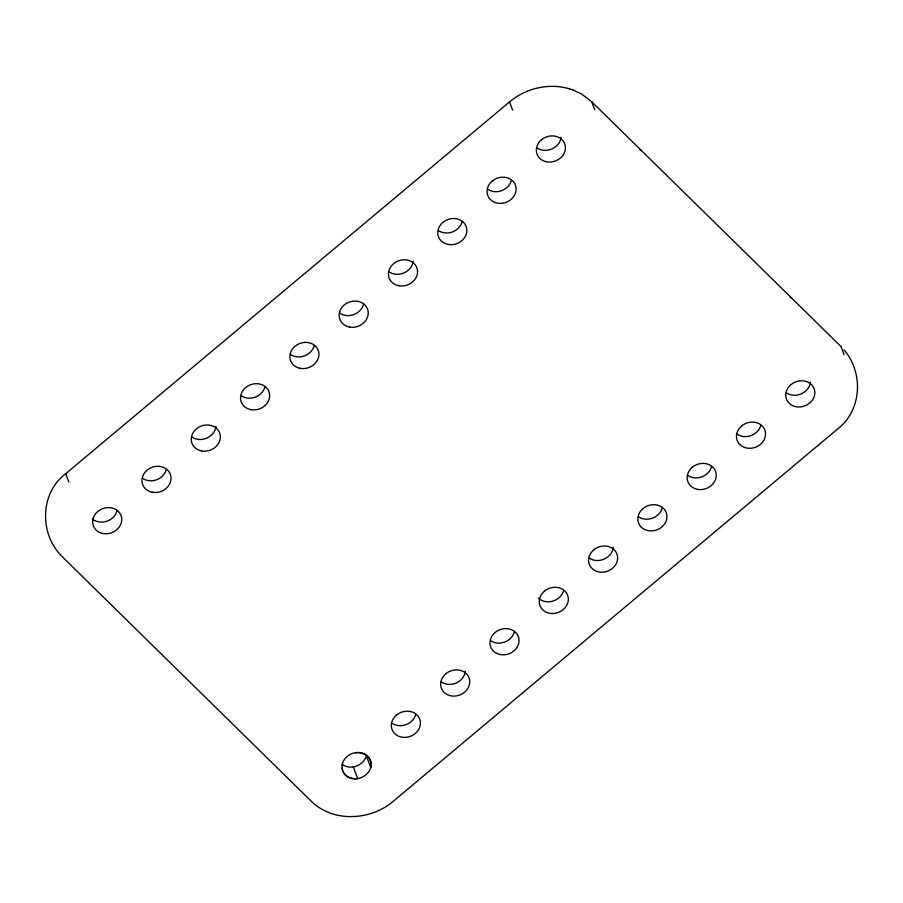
<?xml version="1.0" encoding="UTF-8"?>
<svg xmlns="http://www.w3.org/2000/svg" width="903" height="903" viewBox="0 0 903 903"><rect width="100%" height="100%" fill="white"/><g stroke="black" fill="none" stroke-linecap="round" stroke-linejoin="round"><path stroke-width="1.35" d="M341.955 765.789C342.688 758.938 348.919 753.621 355.545 752.662A14.775 12.868 -20.4 0 1 370.083 759.581L370.772 761.477A14.775 12.868 -20.4 0 1 370.727 767.584C369.09 773.453 363.446 777.776 357.52 778.646A14.775 12.868 -20.4 0 1 342.282 769.841L342.463 763.633M370.727 767.584L366.381 755.89C364.733 761.76 359.101 766.083 353.163 766.952A14.775 12.868 -20.4 0 1 342.587 764.672M569.658 88.889C549.182 82.704 526.009 88.11 509.71 101.757L65.896 473.556C39.63 493.173 39.28 534.215 62.104 556.575L311.479 801.458C333.433 822.768 370.806 820.579 393.302 801.243L837.104 429.444C861.834 410.797 863.911 372.984 844.113 349.969M573.416 90.165L581.532 93.968L591.499 101.531L840.896 346.436M569.319 88.776L573.789 90.289M841.201 346.854L844.102 354.642M591.792 101.937L594.693 109.737M509.721 102.378L512.622 110.177M353.299 766.85L357.644 778.544A14.775 12.868 -20.4 0 1 342.418 769.728L342.068 767.731M65.896 474.188L68.797 481.988M415.685 714.589A14.775 12.868 -20.4 0 1 410.933 721.824L409.07 723.168A14.775 12.868 -20.4 0 1 392.015 723.258M613.25 547.331A14.775 12.868 -20.4 0 1 608.137 556.62L606.274 557.975A14.775 12.868 -20.4 0 1 589.219 558.065M810.454 382.127A14.775 12.868 -20.4 0 1 805.329 391.417L801.435 393.855L796.999 395.142A14.775 12.868 -20.4 0 1 786.423 392.861M465.35 671.234A14.775 12.868 -20.4 0 1 460.237 680.523L458.374 681.867A14.775 12.868 -20.4 0 1 441.319 681.957M413.145 261.125A14.775 12.868 -20.4 0 1 404.126 272.841A14.775 12.868 -20.4 0 1 389.114 271.848M561.045 137.222A14.775 12.868 -20.4 0 1 555.932 146.512L552.026 148.939L547.59 150.237A14.775 12.868 -20.4 0 1 537.014 147.945M215.952 426.329A14.775 12.868 -20.4 0 1 206.934 438.045A14.775 12.868 -20.4 0 1 191.91 437.052M314.176 345.77A14.775 12.868 -20.4 0 1 290.518 354.45M264.884 387.071A14.775 12.868 -20.4 0 1 241.214 395.751M363.48 304.469A14.775 12.868 -20.4 0 1 339.81 313.149M760.777 425.482A14.775 12.868 -20.4 0 1 756.037 432.718L754.174 434.072A14.775 12.868 -20.4 0 1 737.119 434.162M711.485 466.783A14.775 12.868 -20.4 0 1 706.733 474.019L704.871 475.373A14.775 12.868 -20.4 0 1 687.815 475.463M563.585 590.686A14.775 12.868 -20.4 0 1 558.833 597.921L556.97 599.265A14.775 12.868 -20.4 0 1 538.312 598.034M511.38 180.566A14.775 12.868 -20.4 0 1 506.628 187.813L504.766 189.156A14.775 12.868 -20.4 0 1 487.71 189.246M662.181 508.084A14.775 12.868 -20.4 0 1 657.429 515.32L655.578 516.674A14.775 12.868 -20.4 0 1 638.523 516.764M514.281 631.987A14.775 12.868 -20.4 0 1 509.529 639.222L507.678 640.566A14.775 12.868 -20.4 0 1 490.622 640.656M370.602 767.685A14.775 12.868 -20.4 0 0 370.648 761.59L369.959 759.694A14.775 12.868 -20.4 0 0 355.421 752.775M462.076 221.867A14.775 12.868 -20.4 0 1 438.418 230.547M790.148 297.538A4.222 1.93 -45.5 0 1 791.581 298.137M166.276 469.673A14.775 12.868 -20.4 0 1 142.618 478.353M117.153 510.24A14.775 12.868 -20.4 0 1 107.073 521.155A14.775 12.868 -20.4 0 1 92.433 518.988M639.967 150.067A4.222 1.93 -45.5 0 1 641.412 150.654M492.203 181.074L490.577 182.643A14.775 12.868 -20.4 0 0 487.067 192.418L487.406 194.416A14.775 12.868 -20.4 0 0 509.123 200.85L510.974 199.507A14.775 12.868 -20.4 0 0 515.771 186.165L515.082 184.268A14.775 12.868 -20.4 0 0 492.203 181.074M541.507 139.773L539.881 141.342A14.775 12.868 -20.4 0 0 536.371 151.117L536.709 153.115A14.775 12.868 -20.4 0 0 551.936 161.93L556.372 160.644L560.278 158.206A14.775 12.868 -20.4 0 0 565.075 144.864L564.375 142.967A14.775 12.868 -20.4 0 0 541.507 139.773M396.507 715.086L394.882 716.655A14.775 12.868 -20.4 0 0 391.371 726.43L391.71 728.428A14.775 12.868 -20.4 0 0 413.427 734.861L415.278 733.518A14.775 12.868 -20.4 0 0 420.076 720.176L419.387 718.28A14.775 12.868 -20.4 0 0 396.507 715.086M445.811 673.785L444.186 675.354A14.775 12.868 -20.4 0 0 440.675 685.129L441.014 687.127A14.775 12.868 -20.4 0 0 462.72 693.56L464.582 692.217A14.775 12.868 -20.4 0 0 469.379 678.875L468.68 676.979A14.775 12.868 -20.4 0 0 445.811 673.785M495.104 632.484L493.478 634.053A14.775 12.868 -20.4 0 0 489.968 643.828L490.318 645.826A14.775 12.868 -20.4 0 0 512.024 652.271L513.875 650.916A14.775 12.868 -20.4 0 0 518.672 637.574L517.983 635.678A14.775 12.868 -20.4 0 0 495.104 632.484M544.407 591.183L542.782 592.763A14.775 12.868 -20.4 0 0 539.272 602.527L539.61 604.525A14.775 12.868 -20.4 0 0 561.327 610.97L563.179 609.615A14.775 12.868 -20.4 0 0 567.976 596.273L567.287 594.377A14.775 12.868 -20.4 0 0 544.407 591.183M593.711 549.882L592.086 551.462A14.775 12.868 -20.4 0 0 588.575 561.226L588.914 563.224A14.775 12.868 -20.4 0 0 610.62 569.669L612.482 568.314A14.775 12.868 -20.4 0 0 617.28 554.973L616.58 553.076A14.775 12.868 -20.4 0 0 593.711 549.882M643.004 508.581L641.378 510.161A14.775 12.868 -20.4 0 0 637.868 519.925L638.218 521.923A14.775 12.868 -20.4 0 0 659.924 528.368L661.775 527.013A14.775 12.868 -20.4 0 0 666.572 513.672L665.883 511.775A14.775 12.868 -20.4 0 0 643.004 508.581M692.308 467.28L690.682 468.86A14.775 12.868 -20.4 0 0 687.172 478.624L687.51 480.622A14.775 12.868 -20.4 0 0 709.227 487.067L711.079 485.712A14.775 12.868 -20.4 0 0 715.876 472.371L715.187 470.474A14.775 12.868 -20.4 0 0 692.308 467.28M741.611 425.979L739.986 427.559A14.775 12.868 -20.4 0 0 736.476 437.323L736.814 439.321A14.775 12.868 -20.4 0 0 758.52 445.766L760.382 444.411A14.775 12.868 -20.4 0 0 765.18 431.07L764.48 429.173A14.775 12.868 -20.4 0 0 741.611 425.979M790.904 384.678L789.278 386.258A14.775 12.868 -20.4 0 0 785.768 396.022L786.118 398.02A14.775 12.868 -20.4 0 0 801.345 406.835L805.781 405.549L809.675 403.11A14.775 12.868 -20.4 0 0 814.472 389.769L813.784 387.872A14.775 12.868 -20.4 0 0 790.904 384.678M300.168 368.334A14.775 12.868 -20.4 0 0 318.567 351.369A14.775 12.868 -20.4 0 0 294.434 346.775A14.775 12.868 -20.4 0 0 300.168 368.334M398.765 285.732A14.775 12.868 -20.4 0 0 417.175 268.767A14.775 12.868 -20.4 0 0 393.031 264.173A14.775 12.868 -20.4 0 0 398.765 285.732M201.572 450.936A14.775 12.868 -20.4 0 0 219.971 433.971A14.775 12.868 -20.4 0 0 195.838 429.376A14.775 12.868 -20.4 0 0 201.572 450.936M250.865 409.635A14.775 12.868 -20.4 0 0 269.275 392.67A14.775 12.868 -20.4 0 0 245.131 388.076A14.775 12.868 -20.4 0 0 250.865 409.635M349.472 327.033A14.775 12.868 -20.4 0 0 367.871 310.068A14.775 12.868 -20.4 0 0 343.738 305.474A14.775 12.868 -20.4 0 0 349.472 327.033M448.069 244.431A14.775 12.868 -20.4 0 0 466.467 227.466A14.775 12.868 -20.4 0 0 442.335 222.872A14.775 12.868 -20.4 0 0 448.069 244.431M152.268 492.237A14.775 12.868 -20.4 0 0 170.667 475.271A14.775 12.868 -20.4 0 0 146.534 470.677A14.775 12.868 -20.4 0 0 152.268 492.237M102.062 533.334A14.775 12.868 -20.4 0 0 121.555 517.396A14.775 12.868 -20.4 0 0 97.953 511.358A14.775 12.868 -20.4 0 0 102.062 533.334"/></g></svg>
